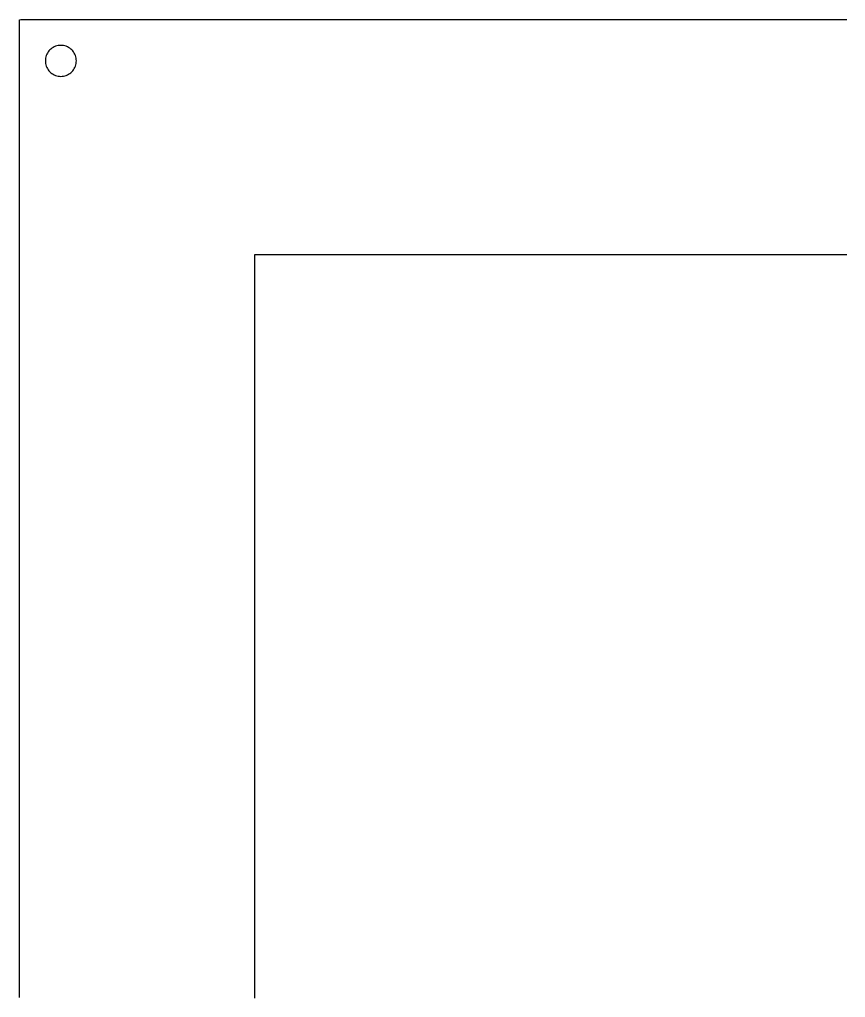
# Model space of a CAD drawing. Header units: millimetres. Extents: x 0 to 1218, y -458 to 26.
# Drawn here: x 430 to 550, y -315.7 to -173.7 of the extents above; entities that cross this region are included whole.
import ezdxf

# ---------------------------------------------------------------- set-up
doc = ezdxf.new("R2010")
doc.units = ezdxf.units.MM
doc.layers.add('GEOMETRY', color=7, linetype='Continuous')

msp = doc.modelspace()

# ---------------------------------------------------------------- linework, layer by layer
at = {"layer": 'GEOMETRY'}
for points in [[(430, -315.7547), (430, -315.5047), (430, -315.2547), (430, -315.0047), (430, -314.7547), (430, -314.5047), (430, -314.2547), (430, -314.0048), (430, -313.7548), (430, -313.5048), (430, -313.2548), (430, -313.0048), (430, -312.7548), (430, -312.5048), (430, -312.2548), (430, -312.0049), (430, -311.7549), (430, -311.5049), (430, -311.2549), (430, -311.0049), (430, -310.7549), (430, -310.5049), (430, -310.255), (430, -310.005), (430, -309.755), (430, -309.505), (430, -309.255), (430, -309.005), (430, -308.755), (430, -308.5051), (430, -308.2551), (430, -308.0051), (430, -307.7551), (430, -307.5051), (430, -307.2551), (430, -307.0051), (430, -306.7552), (430, -306.5052), (430, -306.2552), (430, -306.0052), (430, -305.7552), (430, -305.5052), (430, -305.2552), (430, -305.0052), (430, -304.7553), (430, -304.5053), (430, -304.2553), (430, -304.0053), (430, -303.7553), (430, -303.5053), (430, -303.2553), (430, -303.0054), (430, -302.7554), (430, -302.5054), (430, -302.2554), (430, -302.0054), (430, -301.7554), (430, -301.5054), (430, -301.2555), (430, -301.0055), (430, -300.7555), (430, -300.5055), (430, -300.2555), (430, -300.0055), (430, -299.7555), (430, -299.5056), (430, -299.2556), (430, -299.0056), (430, -298.7556), (430, -298.5056), (430, -298.2556), (430, -298.0056), (430, -297.7556), (430, -297.5057), (430, -297.2557), (430, -297.0057), (430, -296.7557), (430, -296.5057), (430, -296.2557), (430, -296.0057), (430, -295.7558), (430, -295.5058), (430, -295.2558), (430, -295.0058), (430, -294.7558), (430, -294.5058), (430, -294.2558), (430, -294.0059), (430, -293.7559), (430, -293.5059), (430, -293.2559), (430, -293.0059), (430, -292.7559), (430, -292.5059), (430, -292.256), (430, -292.006), (430, -291.756), (430, -291.506), (430, -291.256), (430, -291.006), (430, -290.756), (430, -290.506), (430, -290.2561), (430, -290.0061), (430, -289.7561), (430, -289.5061), (430, -289.2561), (430, -289.0061), (430, -288.7561), (430, -288.5062), (430, -288.2562), (430, -288.0062), (430, -287.7562), (430, -287.5062), (430, -287.2562), (430, -287.0062), (430, -286.7563), (430, -286.5063), (430, -286.2563), (430, -286.0063), (430, -285.7563), (430, -285.5063), (430, -285.2563), (430, -285.0064), (430, -284.7564), (430, -284.5064), (430, -284.2564), (430, -284.0064), (430, -283.7564), (430, -283.5064), (430, -283.2564), (430, -283.0065), (430, -282.7565), (430, -282.5065), (430, -282.2565), (430, -282.0065), (430, -281.7565), (430, -281.5065), (430, -281.2566), (430, -281.0066), (430, -280.7566), (430, -280.5066), (430, -280.2566), (430, -280.0066), (430, -279.7566), (430, -279.5067), (430, -279.2567), (430, -279.0067), (430, -278.7567), (430, -278.5067), (430, -278.2567), (430, -278.0067), (430, -277.7568), (430, -277.5068), (430, -277.2568), (430, -277.0068), (430, -276.7568), (430, -276.5068), (430, -276.2568), (430, -276.0068), (430, -275.7569), (430, -275.5069), (430, -275.2569), (430, -275.0069), (430, -274.7569), (430, -274.5069), (430, -274.2569), (430, -274.007), (430, -273.757), (430, -273.507), (430, -273.257), (430, -273.007), (430, -272.757), (430, -272.507), (430, -272.2571), (430, -272.0071), (430, -271.7571), (430, -271.5071), (430, -271.2571), (430, -271.0071), (430, -270.7571), (430, -270.5072), (430, -270.2572), (430, -270.0072), (430, -269.7572), (430, -269.5072), (430, -269.2572), (430, -269.0072), (430, -268.7572), (430, -268.5073), (430, -268.2573), (430, -268.0073), (430, -267.7573), (430, -267.5073), (430, -267.2573), (430, -267.0073), (430, -266.7574), (430, -266.5074), (430, -266.2574), (430, -266.0074), (430, -265.7574), (430, -265.5074), (430, -265.2574), (430, -265.0075), (430, -264.7575), (430, -264.5075), (430, -264.2575), (430, -264.0075), (430, -263.7575), (430, -263.5075), (430, -263.2576), (430, -263.0076), (430, -262.7576), (430, -262.5076), (430, -262.2576), (430, -262.0076), (430, -261.7576), (430, -261.5076), (430, -261.2577), (430, -261.0077), (430, -260.7577), (430, -260.5077), (430, -260.2577), (430, -260.0077), (430, -259.7577), (430, -259.5078), (430, -259.2578), (430, -259.0078), (430, -258.7578), (430, -258.5078), (430, -258.2578), (430, -258.0078), (430, -257.7579), (430, -257.5079), (430, -257.2579), (430, -257.0079), (430, -256.7579), (430, -256.5079), (430, -256.2579), (430, -256.008), (430, -255.758), (430, -255.508), (430, -255.258), (430, -255.008), (430, -254.758), (430, -254.508), (430, -254.2581), (430, -254.0081), (430, -253.7581), (430, -253.5081), (430, -253.2581), (430, -253.0081), (430, -252.7581), (430, -252.5081), (430, -252.2582), (430, -252.0082), (430, -251.7582), (430, -251.5082), (430, -251.2582), (430, -251.0082), (430, -250.7582), (430, -250.5083), (430, -250.2583), (430, -250.0083), (430, -249.7583), (430, -249.5083), (430, -249.2583), (430, -249.0083), (430, -248.7584), (430, -248.5084), (430, -248.2584), (430, -248.0084), (430, -247.7584), (430, -247.5084), (430, -247.2584), (430, -247.0085), (430, -246.7585), (430, -246.5085), (430, -246.2585), (430, -246.0085), (430, -245.7585), (430, -245.5085), (430, -245.2585), (430, -245.0086), (430, -244.7586), (430, -244.5086), (430, -244.2586), (430, -244.0086), (430, -243.7586), (430, -243.5086), (430, -243.2587), (430, -243.0087), (430, -242.7587), (430, -242.5087), (430, -242.2587), (430, -242.0087), (430, -241.7587), (430, -241.5088), (430, -241.2588), (430, -241.0088), (430, -240.7588), (430, -240.5088), (430, -240.2588), (430, -240.0088), (430, -239.7589), (430, -239.5089), (430, -239.2589), (430, -239.0089), (430, -238.7589), (430, -238.5089), (430, -238.2589), (430, -238.0089), (430, -237.759), (430, -237.509), (430, -237.259), (430, -237.009), (430, -236.759), (430, -236.509), (430, -236.259), (430, -236.0091), (430, -235.7591), (430, -235.5091), (430, -235.2591), (430, -235.0091), (430, -234.7591), (430, -234.5091), (430, -234.2592), (430, -234.0092), (430, -233.7592), (430, -233.5092), (430, -233.2592), (430, -233.0092), (430, -232.7592), (430, -232.5093), (430, -232.2593), (430, -232.0093), (430, -231.7593), (430, -231.5093), (430, -231.2593), (430, -231.0093), (430, -230.7593), (430, -230.5094), (430, -230.2594), (430, -230.0094), (430, -229.7594), (430, -229.5094), (430, -229.2594), (430, -229.0094), (430, -228.7595), (430, -228.5095), (430, -228.2595), (430, -228.0095), (430, -227.7595), (430, -227.5095), (430, -227.2595), (430, -227.0096), (430, -226.7596), (430, -226.5096), (430, -226.2596), (430, -226.0096), (430, -225.7596), (430, -225.5096), (430, -225.2597), (430, -225.0097), (430, -224.7597), (430, -224.5097), (430, -224.2597), (430, -224.0097), (430, -223.7597), (430, -223.5097), (430, -223.2598), (430, -223.0098), (430, -222.7598), (430, -222.5098), (430, -222.2598), (430, -222.0098), (430, -221.7598), (430, -221.5099), (430, -221.2599), (430, -221.0099), (430, -220.7599), (430, -220.5099), (430, -220.2599), (430, -220.0099), (430, -219.76), (430, -219.51), (430, -219.26), (430, -219.01), (430, -218.76), (430, -218.51), (430, -218.26), (430, -218.0101), (430, -217.7601), (430, -217.5101), (430, -217.2601), (430, -217.0101), (430, -216.7601), (430, -216.5101), (430, -216.2601), (430, -216.0102), (430, -215.7602), (430, -215.5102), (430, -215.2602), (430, -215.0102), (430, -214.7602), (430, -214.5102), (430, -214.2603), (430, -214.0103), (430, -213.7603), (430, -213.5103), (430, -213.2603), (430, -213.0103), (430, -212.7603), (430, -212.5104), (430, -212.2604), (430, -212.0104), (430, -211.7604), (430, -211.5104), (430, -211.2604), (430, -211.0104), (430, -210.7605), (430, -210.5105), (430, -210.2605), (430, -210.0105), (430, -209.7605), (430, -209.5105), (430, -209.2605), (430, -209.0105), (430, -208.7606), (430, -208.5106), (430, -208.2606), (430, -208.0106), (430, -207.7606), (430, -207.5106), (430, -207.2606), (430, -207.0107), (430, -206.7607), (430, -206.5107), (430, -206.2607), (430, -206.0107), (430, -205.7607), (430, -205.5107), (430, -205.2608), (430, -205.0108), (430, -204.7608), (430, -204.5108), (430, -204.2608), (430, -204.0108), (430, -203.7608), (430, -203.5109), (430, -203.2609), (430, -203.0109), (430, -202.7609), (430, -202.5109), (430, -202.2609), (430, -202.0109), (430, -201.761), (430, -201.511), (430, -201.261), (430, -201.011), (430, -200.761), (430, -200.511), (430, -200.261), (430, -200.011), (430, -199.7611), (430, -199.5111), (430, -199.2611), (430, -199.0111), (430, -198.7611), (430, -198.5111), (430, -198.2611), (430, -198.0112), (430, -197.7612), (430, -197.5112), (430, -197.2612), (430, -197.0112), (430, -196.7612), (430, -196.5112), (430, -196.2613), (430, -196.0113), (430, -195.7613), (430, -195.5113), (430, -195.2613), (430, -195.0113), (430, -194.7613), (430, -194.5114), (430, -194.2614), (430, -194.0114), (430, -193.7614), (430, -193.5114), (430, -193.2614), (430, -193.0114), (430, -192.7614), (430, -192.5115), (430, -192.2615), (430, -192.0115), (430, -191.7615), (430, -191.5115), (430, -191.2615), (430, -191.0115), (430, -190.7616), (430, -190.5116), (430, -190.2616), (430, -190.0116), (430, -189.7616), (430, -189.5116), (430, -189.2616), (430, -189.0117), (430, -188.7617), (430, -188.5117), (430, -188.2617), (430, -188.0117), (430, -187.7617), (430, -187.5117), (430, -187.2618), (430, -187.0118), (430, -186.7618), (430, -186.5118), (430, -186.2618), (430, -186.0118), (430, -185.7618), (430, -185.5118), (430, -185.2619), (430, -185.0119), (430, -184.7619), (430, -184.5119), (430, -184.2619), (430, -184.0119), (430, -183.7619), (430, -183.512), (430, -183.262), (430, -183.012), (430, -182.762), (430, -182.512), (430, -182.262), (430, -182.012), (430, -181.7621), (430, -181.5121), (430, -181.2621), (430, -181.0121), (430, -180.7621), (430, -180.5121), (430, -180.2621), (430, -180.0122), (430, -179.7622), (430, -179.5122), (430, -179.2622), (430, -179.0122), (430, -178.7622), (430, -178.5122), (430, -178.2622), (430, -178.0123), (430, -177.7623), (430, -177.5123), (430, -177.2623), (430, -177.0123), (430, -176.7623), (430, -176.5123), (430, -176.2624), (430, -176.0124), (430, -175.7624), (430, -175.5124), (430, -175.2624), (430, -175.0124), (430, -174.7624), (430, -174.5125), (430, -174.2625), (430, -174.0125), (430, -173.7625), (430.1875, -173.7), (430.4375, -173.7), (430.6875, -173.7), (430.9374, -173.7), (431.1874, -173.7), (431.4374, -173.7), (431.6874, -173.7), (431.9374, -173.7), (432.1874, -173.7), (432.4374, -173.7), (432.6874, -173.7), (432.9373, -173.7), (433.1873, -173.7), (433.4373, -173.7), (433.6873, -173.7), (433.9373, -173.7), (434.1873, -173.7), (434.4373, -173.7), (434.6872, -173.7), (434.9372, -173.7), (435.1872, -173.7), (435.4372, -173.7), (435.6872, -173.7), (435.9372, -173.7), (436.1872, -173.7), (436.4371, -173.7), (436.6871, -173.7), (436.9371, -173.7), (437.1871, -173.7), (437.4371, -173.7), (437.6871, -173.7), (437.9371, -173.7), (438.187, -173.7), (438.437, -173.7), (438.687, -173.7), (438.937, -173.7), (439.187, -173.7), (439.437, -173.7), (439.687, -173.7), (439.937, -173.7), (440.1869, -173.7), (440.4369, -173.7), (440.6869, -173.7), (440.9369, -173.7), (441.1869, -173.7), (441.4369, -173.7), (441.6869, -173.7), (441.9368, -173.7), (442.1868, -173.7), (442.4368, -173.7), (442.6868, -173.7), (442.9368, -173.7), (443.1868, -173.7), (443.4368, -173.7), (443.6867, -173.7), (443.9367, -173.7), (444.1867, -173.7), (444.4367, -173.7), (444.6867, -173.7), (444.9367, -173.7), (445.1867, -173.7), (445.4366, -173.7), (445.6866, -173.7), (445.9366, -173.7), (446.1866, -173.7), (446.4366, -173.7), (446.6866, -173.7), (446.9366, -173.7), (447.1866, -173.7), (447.4365, -173.7), (447.6865, -173.7), (447.9365, -173.7), (448.1865, -173.7), (448.4365, -173.7), (448.6865, -173.7), (448.9365, -173.7), (449.1864, -173.7), (449.4364, -173.7), (449.6864, -173.7), (449.9364, -173.7), (450.1864, -173.7), (450.4364, -173.7), (450.6864, -173.7), (450.9363, -173.7), (451.1863, -173.7), (451.4363, -173.7), (451.6863, -173.7), (451.9363, -173.7), (452.1863, -173.7), (452.4363, -173.7), (452.6862, -173.7), (452.9362, -173.7), (453.1862, -173.7), (453.4362, -173.7), (453.6862, -173.7), (453.9362, -173.7), (454.1862, -173.7), (454.4362, -173.7), (454.6861, -173.7), (454.9361, -173.7), (455.1861, -173.7), (455.4361, -173.7), (455.6861, -173.7), (455.9361, -173.7), (456.1861, -173.7), (456.436, -173.7), (456.686, -173.7), (456.936, -173.7), (457.186, -173.7), (457.436, -173.7), (457.686, -173.7), (457.936, -173.7), (458.1859, -173.7), (458.4359, -173.7), (458.6859, -173.7), (458.9359, -173.7), (459.1859, -173.7), (459.4359, -173.7), (459.6859, -173.7), (459.9358, -173.7), (460.1858, -173.7), (460.4358, -173.7), (460.6858, -173.7), (460.9358, -173.7), (461.1858, -173.7), (461.4358, -173.7), (461.6857, -173.7), (461.9357, -173.7), (462.1857, -173.7), (462.4357, -173.7), (462.6857, -173.7), (462.9357, -173.7), (463.1857, -173.7), (463.4357, -173.7), (463.6856, -173.7), (463.9356, -173.7), (464.1856, -173.7), (464.4356, -173.7), (464.6856, -173.7), (464.9356, -173.7), (465.1856, -173.7), (465.4355, -173.7), (465.6855, -173.7), (465.9355, -173.7), (466.1855, -173.7), (466.4355, -173.7), (466.6855, -173.7), (466.9355, -173.7), (467.1854, -173.7), (467.4354, -173.7), (467.6854, -173.7), (467.9354, -173.7), (468.1854, -173.7), (468.4354, -173.7), (468.6854, -173.7), (468.9353, -173.7), (469.1853, -173.7), (469.4353, -173.7), (469.6853, -173.7), (469.9353, -173.7), (470.1853, -173.7), (470.4353, -173.7), (470.6853, -173.7), (470.9352, -173.7), (471.1852, -173.7), (471.4352, -173.7), (471.6852, -173.7), (471.9352, -173.7), (472.1852, -173.7), (472.4352, -173.7), (472.6851, -173.7), (472.9351, -173.7), (473.1851, -173.7), (473.4351, -173.7), (473.6851, -173.7), (473.9351, -173.7), (474.1851, -173.7), (474.435, -173.7), (474.685, -173.7), (474.935, -173.7), (475.185, -173.7), (475.435, -173.7), (475.685, -173.7), (475.935, -173.7), (476.1849, -173.7), (476.4349, -173.7), (476.6849, -173.7), (476.9349, -173.7), (477.1849, -173.7), (477.4349, -173.7), (477.6849, -173.7), (477.9349, -173.7), (478.1848, -173.7), (478.4348, -173.7), (478.6848, -173.7), (478.9348, -173.7), (479.1848, -173.7), (479.4348, -173.7), (479.6848, -173.7), (479.9347, -173.7), (480.1847, -173.7), (480.4347, -173.7), (480.6847, -173.7), (480.9347, -173.7), (481.1847, -173.7), (481.4347, -173.7), (481.6846, -173.7), (481.9346, -173.7), (482.1846, -173.7), (482.4346, -173.7), (482.6846, -173.7), (482.9346, -173.7), (483.1846, -173.7), (483.4345, -173.7), (483.6845, -173.7), (483.9345, -173.7), (484.1845, -173.7), (484.4345, -173.7), (484.6845, -173.7), (484.9345, -173.7), (485.1845, -173.7), (485.4344, -173.7), (485.6844, -173.7), (485.9344, -173.7), (486.1844, -173.7), (486.4344, -173.7), (486.6844, -173.7), (486.9344, -173.7), (487.1843, -173.7), (487.4343, -173.7), (487.6843, -173.7), (487.9343, -173.7), (488.1843, -173.7), (488.4343, -173.7), (488.6843, -173.7), (488.9342, -173.7), (489.1842, -173.7), (489.4342, -173.7), (489.6842, -173.7), (489.9342, -173.7), (490.1842, -173.7), (490.4342, -173.7), (490.6841, -173.7), (490.9341, -173.7), (491.1841, -173.7), (491.4341, -173.7), (491.6841, -173.7), (491.9341, -173.7), (492.1841, -173.7), (492.4341, -173.7), (492.684, -173.7), (492.934, -173.7), (493.184, -173.7), (493.434, -173.7), (493.684, -173.7), (493.934, -173.7), (494.184, -173.7), (494.4339, -173.7), (494.6839, -173.7), (494.9339, -173.7), (495.1839, -173.7), (495.4339, -173.7), (495.6839, -173.7), (495.9339, -173.7), (496.1838, -173.7), (496.4338, -173.7), (496.6838, -173.7), (496.9338, -173.7), (497.1838, -173.7), (497.4338, -173.7), (497.6838, -173.7), (497.9337, -173.7), (498.1837, -173.7), (498.4337, -173.7), (498.6837, -173.7), (498.9337, -173.7), (499.1837, -173.7), (499.4337, -173.7), (499.6837, -173.7), (499.9336, -173.7), (500.1836, -173.7), (500.4336, -173.7), (500.6836, -173.7), (500.9336, -173.7), (501.1836, -173.7), (501.4336, -173.7), (501.6835, -173.7), (501.9335, -173.7), (502.1835, -173.7), (502.4335, -173.7), (502.6835, -173.7), (502.9335, -173.7), (503.1835, -173.7), (503.4334, -173.7), (503.6834, -173.7), (503.9334, -173.7), (504.1834, -173.7), (504.4334, -173.7), (504.6834, -173.7), (504.9334, -173.7), (505.1833, -173.7), (505.4333, -173.7), (505.6833, -173.7), (505.9333, -173.7), (506.1833, -173.7), (506.4333, -173.7), (506.6833, -173.7), (506.9333, -173.7), (507.1832, -173.7), (507.4332, -173.7), (507.6832, -173.7), (507.9332, -173.7), (508.1832, -173.7), (508.4332, -173.7), (508.6832, -173.7), (508.9331, -173.7), (509.1831, -173.7), (509.4331, -173.7), (509.6831, -173.7), (509.9331, -173.7), (510.1831, -173.7), (510.4331, -173.7), (510.683, -173.7), (510.933, -173.7), (511.183, -173.7), (511.433, -173.7), (511.683, -173.7), (511.933, -173.7), (512.183, -173.7), (512.4329, -173.7), (512.6829, -173.7), (512.9329, -173.7), (513.1829, -173.7), (513.4329, -173.7), (513.6829, -173.7), (513.9329, -173.7), (514.1829, -173.7), (514.4328, -173.7), (514.6828, -173.7), (514.9328, -173.7), (515.1828, -173.7), (515.4328, -173.7), (515.6828, -173.7), (515.9328, -173.7), (516.1827, -173.7), (516.4327, -173.7), (516.6827, -173.7), (516.9327, -173.7), (517.1827, -173.7), (517.4327, -173.7), (517.6827, -173.7), (517.9326, -173.7), (518.1826, -173.7), (518.4326, -173.7), (518.6826, -173.7), (518.9326, -173.7), (519.1826, -173.7), (519.4326, -173.7), (519.6825, -173.7), (519.9325, -173.7), (520.1825, -173.7), (520.4325, -173.7), (520.6825, -173.7), (520.9325, -173.7), (521.1825, -173.7), (521.4324, -173.7), (521.6824, -173.7), (521.9324, -173.7), (522.1824, -173.7), (522.4324, -173.7), (522.6824, -173.7), (522.9324, -173.7), (523.1824, -173.7), (523.4323, -173.7), (523.6823, -173.7), (523.9323, -173.7), (524.1823, -173.7), (524.4323, -173.7), (524.6823, -173.7), (524.9323, -173.7), (525.1822, -173.7), (525.4322, -173.7), (525.6822, -173.7), (525.9322, -173.7), (526.1822, -173.7), (526.4322, -173.7), (526.6822, -173.7), (526.9321, -173.7), (527.1821, -173.7), (527.4321, -173.7), (527.6821, -173.7), (527.9321, -173.7), (528.1821, -173.7), (528.4321, -173.7), (528.682, -173.7), (528.932, -173.7), (529.182, -173.7), (529.432, -173.7), (529.682, -173.7), (529.932, -173.7), (530.182, -173.7), (530.432, -173.7), (530.6819, -173.7), (530.9319, -173.7), (531.1819, -173.7), (531.4319, -173.7), (531.6819, -173.7), (531.9319, -173.7), (532.1819, -173.7), (532.4318, -173.7), (532.6818, -173.7), (532.9318, -173.7), (533.1818, -173.7), (533.4318, -173.7), (533.6818, -173.7), (533.9318, -173.7), (534.1817, -173.7), (534.4317, -173.7), (534.6817, -173.7), (534.9317, -173.7), (535.1817, -173.7), (535.4317, -173.7), (535.6817, -173.7), (535.9316, -173.7), (536.1816, -173.7), (536.4316, -173.7), (536.6816, -173.7), (536.9316, -173.7), (537.1816, -173.7), (537.4316, -173.7), (537.6816, -173.7), (537.9315, -173.7), (538.1815, -173.7), (538.4315, -173.7), (538.6815, -173.7), (538.9315, -173.7), (539.1815, -173.7), (539.4315, -173.7), (539.6814, -173.7), (539.9314, -173.7), (540.1814, -173.7), (540.4314, -173.7), (540.6814, -173.7), (540.9314, -173.7), (541.1814, -173.7), (541.4313, -173.7), (541.6813, -173.7), (541.9313, -173.7), (542.1813, -173.7), (542.4313, -173.7), (542.6813, -173.7), (542.9313, -173.7), (543.1812, -173.7), (543.4312, -173.7), (543.6812, -173.7), (543.9312, -173.7), (544.1812, -173.7), (544.4312, -173.7), (544.6812, -173.7), (544.9312, -173.7), (545.1811, -173.7), (545.4311, -173.7), (545.6811, -173.7), (545.9311, -173.7), (546.1811, -173.7), (546.4311, -173.7), (546.6811, -173.7), (546.931, -173.7), (547.181, -173.7), (547.431, -173.7), (547.681, -173.7), (547.931, -173.7), (548.181, -173.7), (548.431, -173.7), (548.6809, -173.7), (548.9309, -173.7), (549.1809, -173.7), (549.4309, -173.7), (549.6809, -173.7), (549.9309, -173.7), (550.1809, -173.7)], [(550.15, -207.85), (549.9, -207.85), (549.65, -207.85), (549.4, -207.85), (549.15, -207.85), (548.9, -207.85), (548.65, -207.85), (548.4, -207.85), (548.15, -207.85), (547.9, -207.85), (547.65, -207.85), (547.4, -207.85), (547.15, -207.85), (546.9, -207.85), (546.65, -207.85), (546.4, -207.85), (546.15, -207.85), (545.9, -207.85), (545.65, -207.85), (545.4, -207.85), (545.15, -207.85), (544.9, -207.85), (544.65, -207.85), (544.4, -207.85), (544.15, -207.85), (543.9, -207.85), (543.65, -207.85), (543.4, -207.85), (543.15, -207.85), (542.9, -207.85), (542.65, -207.85), (542.4, -207.85), (542.15, -207.85), (541.9, -207.85), (541.65, -207.85), (541.4, -207.85), (541.15, -207.85), (540.9, -207.85), (540.65, -207.85), (540.4, -207.85), (540.15, -207.85), (539.9, -207.85), (539.65, -207.85), (539.4, -207.85), (539.15, -207.85), (538.9, -207.85), (538.65, -207.85), (538.4, -207.85), (538.15, -207.85), (537.9, -207.85), (537.65, -207.85), (537.4, -207.85), (537.15, -207.85), (536.9, -207.85), (536.65, -207.85), (536.4, -207.85), (536.15, -207.85), (535.9, -207.85), (535.65, -207.85), (535.4, -207.85), (535.15, -207.85), (534.9, -207.85), (534.65, -207.85), (534.4, -207.85), (534.15, -207.85), (533.9, -207.85), (533.65, -207.85), (533.4, -207.85), (533.15, -207.85), (532.9, -207.85), (532.65, -207.85), (532.4, -207.85), (532.15, -207.85), (531.9, -207.85), (531.65, -207.85), (531.4, -207.85), (531.15, -207.85), (530.9, -207.85), (530.65, -207.85), (530.4, -207.85), (530.15, -207.85), (529.9, -207.85), (529.65, -207.85), (529.4, -207.85), (529.15, -207.85), (528.9, -207.85), (528.65, -207.85), (528.4, -207.85), (528.15, -207.85), (527.9, -207.85), (527.65, -207.85), (527.4, -207.85), (527.15, -207.85), (526.9, -207.85), (526.65, -207.85), (526.4, -207.85), (526.15, -207.85), (525.9, -207.85), (525.65, -207.85), (525.4, -207.85), (525.15, -207.85), (524.9, -207.85), (524.65, -207.85), (524.4, -207.85), (524.15, -207.85), (523.9, -207.85), (523.65, -207.85), (523.4, -207.85), (523.15, -207.85), (522.9, -207.85), (522.65, -207.85), (522.4, -207.85), (522.15, -207.85), (521.9, -207.85), (521.65, -207.85), (521.4, -207.85), (521.15, -207.85), (520.9, -207.85), (520.65, -207.85), (520.4, -207.85), (520.15, -207.85), (519.9, -207.85), (519.65, -207.85), (519.4, -207.85), (519.15, -207.85), (518.9, -207.85), (518.65, -207.85), (518.4, -207.85), (518.15, -207.85), (517.9, -207.85), (517.65, -207.85), (517.4, -207.85), (517.15, -207.85), (516.9, -207.85), (516.65, -207.85), (516.4, -207.85), (516.15, -207.85), (515.9, -207.85), (515.65, -207.85), (515.4, -207.85), (515.15, -207.85), (514.9, -207.85), (514.65, -207.85), (514.4, -207.85), (514.15, -207.85), (513.9, -207.85), (513.65, -207.85), (513.4, -207.85), (513.15, -207.85), (512.9, -207.85), (512.65, -207.85), (512.4, -207.85), (512.15, -207.85), (511.9, -207.85), (511.65, -207.85), (511.4, -207.85), (511.15, -207.85), (510.9, -207.85), (510.65, -207.85), (510.4, -207.85), (510.15, -207.85), (509.9, -207.85), (509.65, -207.85), (509.4, -207.85), (509.15, -207.85), (508.9, -207.85), (508.65, -207.85), (508.4, -207.85), (508.15, -207.85), (507.9, -207.85), (507.65, -207.85), (507.4, -207.85), (507.15, -207.85), (506.9, -207.85), (506.65, -207.85), (506.4, -207.85), (506.15, -207.85), (505.9, -207.85), (505.65, -207.85), (505.4, -207.85), (505.15, -207.85), (504.9, -207.85), (504.65, -207.85), (504.4, -207.85), (504.15, -207.85), (503.9, -207.85), (503.65, -207.85), (503.4, -207.85), (503.15, -207.85), (502.9, -207.85), (502.65, -207.85), (502.4, -207.85), (502.15, -207.85), (501.9, -207.85), (501.65, -207.85), (501.4, -207.85), (501.15, -207.85), (500.9, -207.85), (500.65, -207.85), (500.4, -207.85), (500.15, -207.85), (499.9, -207.85), (499.65, -207.85), (499.4, -207.85), (499.15, -207.85), (498.9, -207.85), (498.65, -207.85), (498.4, -207.85), (498.15, -207.85), (497.9, -207.85), (497.65, -207.85), (497.4, -207.85), (497.15, -207.85), (496.9, -207.85), (496.65, -207.85), (496.4, -207.85), (496.15, -207.85), (495.9, -207.85), (495.65, -207.85), (495.4, -207.85), (495.15, -207.85), (494.9, -207.85), (494.65, -207.85), (494.4, -207.85), (494.15, -207.85), (493.9, -207.85), (493.65, -207.85), (493.4, -207.85), (493.15, -207.85), (492.9, -207.85), (492.65, -207.85), (492.4, -207.85), (492.15, -207.85), (491.9, -207.85), (491.65, -207.85), (491.4, -207.85), (491.15, -207.85), (490.9, -207.85), (490.65, -207.85), (490.4, -207.85), (490.15, -207.85), (489.9, -207.85), (489.65, -207.85), (489.4, -207.85), (489.15, -207.85), (488.9, -207.85), (488.65, -207.85), (488.4, -207.85), (488.15, -207.85), (487.9, -207.85), (487.65, -207.85), (487.4, -207.85), (487.15, -207.85), (486.9, -207.85), (486.65, -207.85), (486.4, -207.85), (486.15, -207.85), (485.9, -207.85), (485.65, -207.85), (485.4, -207.85), (485.15, -207.85), (484.9, -207.85), (484.65, -207.85), (484.4, -207.85), (484.15, -207.85), (483.9, -207.85), (483.65, -207.85), (483.4, -207.85), (483.15, -207.85), (482.9, -207.85), (482.65, -207.85), (482.4, -207.85), (482.15, -207.85), (481.9, -207.85), (481.65, -207.85), (481.4, -207.85), (481.15, -207.85), (480.9, -207.85), (480.65, -207.85), (480.4, -207.85), (480.15, -207.85), (479.9, -207.85), (479.65, -207.85), (479.4, -207.85), (479.15, -207.85), (478.9, -207.85), (478.65, -207.85), (478.4, -207.85), (478.15, -207.85), (477.9, -207.85), (477.65, -207.85), (477.4, -207.85), (477.15, -207.85), (476.9, -207.85), (476.65, -207.85), (476.4, -207.85), (476.15, -207.85), (475.9, -207.85), (475.65, -207.85), (475.4, -207.85), (475.15, -207.85), (474.9, -207.85), (474.65, -207.85), (474.4, -207.85), (474.15, -207.85), (473.9, -207.85), (473.65, -207.85), (473.4, -207.85), (473.15, -207.85), (472.9, -207.85), (472.65, -207.85), (472.4, -207.85), (472.15, -207.85), (471.9, -207.85), (471.65, -207.85), (471.4, -207.85), (471.15, -207.85), (470.9, -207.85), (470.65, -207.85), (470.4, -207.85), (470.15, -207.85), (469.9, -207.85), (469.65, -207.85), (469.4, -207.85), (469.15, -207.85), (468.9, -207.85), (468.65, -207.85), (468.4, -207.85), (468.15, -207.85), (467.9, -207.85), (467.65, -207.85), (467.4, -207.85), (467.15, -207.85), (466.9, -207.85), (466.65, -207.85), (466.4, -207.85), (466.15, -207.85), (465.9, -207.85), (465.65, -207.85), (465.4, -207.85), (465.15, -207.85), (464.9, -207.85), (464.65, -207.85), (464.4, -207.85), (464.15, -207.85), (464.15, -208.1), (464.15, -208.35), (464.15, -208.6), (464.15, -208.85), (464.15, -209.1), (464.15, -209.35), (464.15, -209.6), (464.15, -209.85), (464.15, -210.1), (464.15, -210.35), (464.15, -210.6), (464.15, -210.85), (464.15, -211.1), (464.15, -211.35), (464.15, -211.6), (464.15, -211.85), (464.15, -212.1), (464.15, -212.35), (464.15, -212.6), (464.15, -212.85), (464.15, -213.1), (464.15, -213.35), (464.15, -213.6), (464.15, -213.85), (464.15, -214.1), (464.15, -214.35), (464.15, -214.6), (464.15, -214.85), (464.15, -215.1), (464.15, -215.35), (464.15, -215.6), (464.15, -215.85), (464.15, -216.1), (464.15, -216.35), (464.15, -216.6), (464.15, -216.85), (464.15, -217.1), (464.15, -217.35), (464.15, -217.6), (464.15, -217.85), (464.15, -218.1), (464.15, -218.35), (464.15, -218.6), (464.15, -218.85), (464.15, -219.1), (464.15, -219.35), (464.15, -219.6), (464.15, -219.85), (464.15, -220.1), (464.15, -220.35), (464.15, -220.6), (464.15, -220.85), (464.15, -221.1), (464.15, -221.35), (464.15, -221.6), (464.15, -221.85), (464.15, -222.1), (464.15, -222.35), (464.15, -222.6), (464.15, -222.85), (464.15, -223.1), (464.15, -223.35), (464.15, -223.6), (464.15, -223.85), (464.15, -224.1), (464.15, -224.35), (464.15, -224.6), (464.15, -224.85), (464.15, -225.1), (464.15, -225.35), (464.15, -225.6), (464.15, -225.85), (464.15, -226.1), (464.15, -226.35), (464.15, -226.6), (464.15, -226.85), (464.15, -227.1), (464.15, -227.35), (464.15, -227.6), (464.15, -227.85), (464.15, -228.1), (464.15, -228.35), (464.15, -228.6), (464.15, -228.85), (464.15, -229.1), (464.15, -229.35), (464.15, -229.6), (464.15, -229.85), (464.15, -230.1), (464.15, -230.35), (464.15, -230.6), (464.15, -230.85), (464.15, -231.1), (464.15, -231.35), (464.15, -231.6), (464.15, -231.85), (464.15, -232.1), (464.15, -232.35), (464.15, -232.6), (464.15, -232.85), (464.15, -233.1), (464.15, -233.35), (464.15, -233.6), (464.15, -233.85), (464.15, -234.1), (464.15, -234.35), (464.15, -234.6), (464.15, -234.85), (464.15, -235.1), (464.15, -235.35), (464.15, -235.6), (464.15, -235.85), (464.15, -236.1), (464.15, -236.35), (464.15, -236.6), (464.15, -236.85), (464.15, -237.1), (464.15, -237.35), (464.15, -237.6), (464.15, -237.85), (464.15, -238.1), (464.15, -238.35), (464.15, -238.6), (464.15, -238.85), (464.15, -239.1), (464.15, -239.35), (464.15, -239.6), (464.15, -239.85), (464.15, -240.1), (464.15, -240.35), (464.15, -240.6), (464.15, -240.85), (464.15, -241.1), (464.15, -241.35), (464.15, -241.6), (464.15, -241.85), (464.15, -242.1), (464.15, -242.35), (464.15, -242.6), (464.15, -242.85), (464.15, -243.1), (464.15, -243.35), (464.15, -243.6), (464.15, -243.85), (464.15, -244.1), (464.15, -244.35), (464.15, -244.6), (464.15, -244.85), (464.15, -245.1), (464.15, -245.35), (464.15, -245.6), (464.15, -245.85), (464.15, -246.1), (464.15, -246.35), (464.15, -246.6), (464.15, -246.85), (464.15, -247.1), (464.15, -247.35), (464.15, -247.6), (464.15, -247.85), (464.15, -248.1), (464.15, -248.35), (464.15, -248.6), (464.15, -248.85), (464.15, -249.1), (464.15, -249.35), (464.15, -249.6), (464.15, -249.85), (464.15, -250.1), (464.15, -250.35), (464.15, -250.6), (464.15, -250.85), (464.15, -251.1), (464.15, -251.35), (464.15, -251.6), (464.15, -251.85), (464.15, -252.1), (464.15, -252.35), (464.15, -252.6), (464.15, -252.85), (464.15, -253.1), (464.15, -253.35), (464.15, -253.6), (464.15, -253.85), (464.15, -254.1), (464.15, -254.35), (464.15, -254.6), (464.15, -254.85), (464.15, -255.1), (464.15, -255.35), (464.15, -255.6), (464.15, -255.85), (464.15, -256.1), (464.15, -256.35), (464.15, -256.6), (464.15, -256.85), (464.15, -257.1), (464.15, -257.35), (464.15, -257.6), (464.15, -257.85), (464.15, -258.1), (464.15, -258.35), (464.15, -258.6), (464.15, -258.85), (464.15, -259.1), (464.15, -259.35), (464.15, -259.6), (464.15, -259.85), (464.15, -260.1), (464.15, -260.35), (464.15, -260.6), (464.15, -260.85), (464.15, -261.1), (464.15, -261.35), (464.15, -261.6), (464.15, -261.85), (464.15, -262.1), (464.15, -262.35), (464.15, -262.6), (464.15, -262.85), (464.15, -263.1), (464.15, -263.35), (464.15, -263.6), (464.15, -263.85), (464.15, -264.1), (464.15, -264.35), (464.15, -264.6), (464.15, -264.85), (464.15, -265.1), (464.15, -265.35), (464.15, -265.6), (464.15, -265.85), (464.15, -266.1), (464.15, -266.35), (464.15, -266.6), (464.15, -266.85), (464.15, -267.1), (464.15, -267.35), (464.15, -267.6), (464.15, -267.85), (464.15, -268.1), (464.15, -268.35), (464.15, -268.6), (464.15, -268.85), (464.15, -269.1), (464.15, -269.35), (464.15, -269.6), (464.15, -269.85), (464.15, -270.1), (464.15, -270.35), (464.15, -270.6), (464.15, -270.85), (464.15, -271.1), (464.15, -271.35), (464.15, -271.6), (464.15, -271.85), (464.15, -272.1), (464.15, -272.35), (464.15, -272.6), (464.15, -272.85), (464.15, -273.1), (464.15, -273.35), (464.15, -273.6), (464.15, -273.85), (464.15, -274.1), (464.15, -274.35), (464.15, -274.6), (464.15, -274.85), (464.15, -275.1), (464.15, -275.35), (464.15, -275.6), (464.15, -275.85), (464.15, -276.1), (464.15, -276.35), (464.15, -276.6), (464.15, -276.85), (464.15, -277.1), (464.15, -277.35), (464.15, -277.6), (464.15, -277.85), (464.15, -278.1), (464.15, -278.35), (464.15, -278.6), (464.15, -278.85), (464.15, -279.1), (464.15, -279.35), (464.15, -279.6), (464.15, -279.85), (464.15, -280.1), (464.15, -280.35), (464.15, -280.6), (464.15, -280.85), (464.15, -281.1), (464.15, -281.35), (464.15, -281.6), (464.15, -281.85), (464.15, -282.1), (464.15, -282.35), (464.15, -282.6), (464.15, -282.85), (464.15, -283.1), (464.15, -283.35), (464.15, -283.6), (464.15, -283.85), (464.15, -284.1), (464.15, -284.35), (464.15, -284.6), (464.15, -284.85), (464.15, -285.1), (464.15, -285.35), (464.15, -285.6), (464.15, -285.85), (464.15, -286.1), (464.15, -286.35), (464.15, -286.6), (464.15, -286.85), (464.15, -287.1), (464.15, -287.35), (464.15, -287.6), (464.15, -287.85), (464.15, -288.1), (464.15, -288.35), (464.15, -288.6), (464.15, -288.85), (464.15, -289.1), (464.15, -289.35), (464.15, -289.6), (464.15, -289.85), (464.15, -290.1), (464.15, -290.35), (464.15, -290.6), (464.15, -290.85), (464.15, -291.1), (464.15, -291.35), (464.15, -291.6), (464.15, -291.85), (464.15, -292.1), (464.15, -292.35), (464.15, -292.6), (464.15, -292.85), (464.15, -293.1), (464.15, -293.35), (464.15, -293.6), (464.15, -293.85), (464.15, -294.1), (464.15, -294.35), (464.15, -294.6), (464.15, -294.85), (464.15, -295.1), (464.15, -295.35), (464.15, -295.6), (464.15, -295.85), (464.15, -296.1), (464.15, -296.35), (464.15, -296.6), (464.15, -296.85), (464.15, -297.1), (464.15, -297.35), (464.15, -297.6), (464.15, -297.85), (464.15, -298.1), (464.15, -298.35), (464.15, -298.6), (464.15, -298.85), (464.15, -299.1), (464.15, -299.35), (464.15, -299.6), (464.15, -299.85), (464.15, -300.1), (464.15, -300.35), (464.15, -300.6), (464.15, -300.85), (464.15, -301.1), (464.15, -301.35), (464.15, -301.6), (464.15, -301.85), (464.15, -302.1), (464.15, -302.35), (464.15, -302.6), (464.15, -302.85), (464.15, -303.1), (464.15, -303.35), (464.15, -303.6), (464.15, -303.85), (464.15, -304.1), (464.15, -304.35), (464.15, -304.6), (464.15, -304.85), (464.15, -305.1), (464.15, -305.35), (464.15, -305.6), (464.15, -305.85), (464.15, -306.1), (464.15, -306.35), (464.15, -306.6), (464.15, -306.85), (464.15, -307.1), (464.15, -307.35), (464.15, -307.6), (464.15, -307.85), (464.15, -308.1), (464.15, -308.35), (464.15, -308.6), (464.15, -308.85), (464.15, -309.1), (464.15, -309.35), (464.15, -309.6), (464.15, -309.85), (464.15, -310.1), (464.15, -310.35), (464.15, -310.6), (464.15, -310.85), (464.15, -311.1), (464.15, -311.35), (464.15, -311.6), (464.15, -311.85), (464.15, -312.1), (464.15, -312.35), (464.15, -312.6), (464.15, -312.85), (464.15, -313.1), (464.15, -313.35), (464.15, -313.6), (464.15, -313.85), (464.15, -314.1), (464.15, -314.35), (464.15, -314.6), (464.15, -314.85), (464.15, -315.1), (464.15, -315.35), (464.15, -315.6), (464.15, -315.85)]]:
    msp.add_lwpolyline(points, dxfattribs=at)
msp.add_lwpolyline([(438.25, -179.7), (438.2414, -179.5039), (438.2158, -179.3093), (438.1733, -179.1177), (438.1143, -178.9305), (438.0392, -178.7491), (437.9486, -178.575), (437.8431, -178.4095), (437.7236, -178.2537), (437.591, -178.109), (437.4463, -177.9764), (437.2905, -177.8569), (437.125, -177.7514), (436.9509, -177.6608), (436.7695, -177.5857), (436.5823, -177.5267), (436.3907, -177.4842), (436.1961, -177.4586), (436, -177.45), (435.8039, -177.4586), (435.6093, -177.4842), (435.4177, -177.5267), (435.2305, -177.5857), (435.0491, -177.6608), (434.875, -177.7514), (434.7095, -177.8569), (434.5537, -177.9764), (434.409, -178.109), (434.2764, -178.2537), (434.1569, -178.4095), (434.0514, -178.575), (433.9608, -178.7491), (433.8857, -178.9305), (433.8267, -179.1177), (433.7842, -179.3093), (433.7586, -179.5039), (433.75, -179.7), (433.7586, -179.8961), (433.7842, -180.0907), (433.8267, -180.2823), (433.8857, -180.4695), (433.9608, -180.6509), (434.0514, -180.825), (434.1569, -180.9905), (434.2764, -181.1463), (434.409, -181.291), (434.5537, -181.4236), (434.7095, -181.5431), (434.875, -181.6486), (435.0491, -181.7392), (435.2305, -181.8143), (435.4177, -181.8733), (435.6093, -181.9158), (435.8039, -181.9414), (436, -181.95), (436.1961, -181.9414), (436.3907, -181.9158), (436.5823, -181.8733), (436.7695, -181.8143), (436.9509, -181.7392), (437.125, -181.6486), (437.2905, -181.5431), (437.4463, -181.4236), (437.591, -181.291), (437.7236, -181.1463), (437.8431, -180.9905), (437.9486, -180.825), (438.0392, -180.6509), (438.1143, -180.4695), (438.1733, -180.2823), (438.2158, -180.0907), (438.2414, -179.8961)], close=True, dxfattribs=at)

doc.saveas('drawing.dxf')
